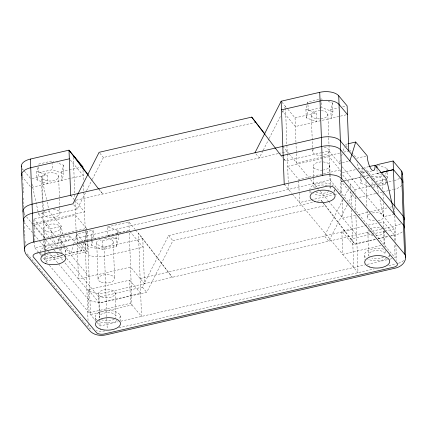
<?xml version="1.0" encoding="UTF-8"?>
<svg xmlns="http://www.w3.org/2000/svg" width="427" height="427" viewBox="0 0 427 427"><rect width="100%" height="100%" fill="white"/><g stroke="black" fill="none" stroke-linecap="round" stroke-linejoin="round"><path stroke-width="0.32" stroke-dasharray="2.13 1.6" d="M36.674 171.291L47.119 175.059L47.44 183.722L36.989 179.959L36.674 171.291L37.822 167.101M36.989 179.959L38.958 172.77L38.692 165.441M63.399 165.132L63.714 173.794L61.904 180.386L61.589 171.723L63.399 165.132L56.802 162.751M91.41 239.446L91.314 236.777L93.123 230.185L76.828 233.948L77.143 242.611L129.221 230.601L143.114 247.249L104.54 256.147A14.582 7.27 -2.1 0 1 85.544 252.677L78.824 244.623M118.162 233.948L118.359 239.28L116.384 246.464L103.024 249.544L91.634 245.44L92.782 241.25M116.384 246.464L116.069 237.802L117.051 234.209M117.217 233.606L118.039 230.612L107.588 226.849L107.908 235.512L109.136 235.955M305.919 109.195L316.364 112.958L316.685 121.62L306.234 117.857L305.919 109.195L307.888 102.01L321.248 98.925L323.65 99.79M306.234 117.857L308.203 110.673L307.888 102.01M332.644 103.03L332.959 111.693L331.149 118.284L330.834 109.622L332.644 103.03L326.644 100.868M361.05 172.882L362.203 168.686M369.867 186.583L360.879 183.343L362.358 177.947M386.296 172.108L385.314 175.7L373.225 178.486M386.462 171.51L387.284 168.516L378.68 165.414M379.267 185.83L385.629 184.363L386.451 181.368M387.273 178.374L387.604 177.178L387.284 168.516M83.954 242.856L81.632 250.425L71.021 252.875L73.343 245.301M73.54 244.671L76.828 233.948M84.146 242.221L87.434 231.498L87.754 240.129M340.26 160.237L339.289 163.392L341.787 162.82M341.611 155.823L342.192 153.928M343.159 150.779L344.322 146.989M34.635 240.695L33.84 219.04L77.239 209.027L86.265 191.253M86.564 190.661L91.981 180.002M92.285 179.409L103.419 157.488L254.743 122.586M66.633 258.335L98.995 297.123L142.394 287.115L168.574 235.571L314.053 202.019M58.59 263.854L87.209 298.158A14.582 7.27 -2.1 0 0 106.206 301.627L146.712 292.287L172.892 240.743L325.513 205.542L355.008 244.244L375.579 239.499M262.904 150.827L259.296 157.937L255.762 153.704M263.208 150.235L268.925 138.978M269.223 138.385L280.662 115.872M282.466 112.322L283.373 110.545M284.574 108.175L285.476 106.398L287.206 153.512M342.806 199.884L324.451 236.024L328.769 241.196L347.124 205.056M343.111 199.292L348.528 188.627M349.729 186.257L350.631 184.48L350.78 188.462M347.429 204.464L352.846 193.799M353.145 193.207L354.949 189.652L369.739 186.241M38.643 164.107L52.003 161.027L53.802 161.673M38.958 172.77L52.324 169.69L63.714 173.794M308.203 110.673L320.933 107.737M32.073 178.529L47.119 175.059M61.589 171.723L68.694 170.085M69.339 169.935L80.965 167.251M287.899 109.296L295.057 117.873L316.364 112.958M330.834 109.622L338.355 107.887M342.742 106.873L345.875 106.152M31.769 187.336L83.217 175.47L69.745 159.319M346.196 114.815L295.372 126.536L282.322 110.892M278.068 153.608L74.976 200.45L76.102 231.092M278.698 153.464L287.131 151.516M38.334 212.758L38.617 214.039L49.222 211.589L61.499 226.305A10.419 3.251 77 0 0 62.886 234.06M347.594 143.894L345.096 144.47L348.074 148.041M283.966 159.106L285.535 160.984L321.157 152.77M321.803 152.62L328.929 150.977L340.57 164.929M32.479 223.935L84.551 211.925L74.447 199.815M322.422 157.061L296.706 162.991L295.98 143.104M323.068 156.912L339.78 153.058M343.639 152.167L348.784 150.982M38.617 214.039L50.893 228.749L61.499 226.305M365.95 156.085L356.588 158.241L349.777 150.08M342.411 162.676L349.9 160.947M86.51 228.418L75.52 215.251L34.053 224.815L45.043 237.983L86.51 228.418L87.359 251.524L66.623 256.307M340.132 169.925L298.665 179.489L287.675 166.316L329.142 156.752L340.132 169.925L340.351 175.865M52.478 237.134A10.419 3.251 77 0 0 56.738 243.614A10.419 3.251 77 0 0 58.745 238.159L69.35 235.709L75.702 243.321M107.588 226.849L128.901 221.933L135.215 229.502M342.347 172.705L355.264 169.727M357.847 169.129L362.368 168.089L362.614 174.75M368.811 166.642L364.439 167.651L375.936 181.427L376.219 182.708M34.656 241.314L34.902 247.916L329.991 179.852L395.146 257.94L394.639 244.079M57.069 243.62L67.674 241.175M362.763 173.111L365.886 172.396M366.51 172.252L371.501 171.099M77.143 242.611L93.438 238.848L93.123 230.185M107.908 235.512L129.221 230.596M356.556 198.021L355.269 198.315L341.376 181.667L343.959 181.069M344.605 180.92L362.683 176.751M377.004 169.412L377.153 173.415L380.286 172.689M341.376 181.667L342.662 181.368M343.303 181.224L361.947 176.922M362.592 176.773L367.732 175.588M368.378 175.438L379.95 172.77M99.107 239.584L102.704 240.881L116.069 237.802M375.936 181.427L386.542 178.977M62.62 255.207L44.477 259.392L44.328 255.399M65.208 254.609L85.944 249.827L85.699 243.176M84.386 243.006L85.224 244.009A14.582 7.27 -2.1 0 0 104.22 247.484L142.794 238.586L172.289 277.288L138.476 233.414L141.524 316.434L130.534 303.266L129.685 280.16L88.218 289.725L89.067 312.831L130.534 303.266M370.38 186.097L375.525 184.907M378.098 184.315L392.883 180.904M65.977 256.456L45.892 261.089L45.625 253.825M310.525 200.049L299.514 202.59L299.124 192.027M311.176 199.9L333.85 194.669M334.501 194.52L337.741 193.773M338.387 193.623L340.981 193.025L340.447 178.502M372.904 187.298L378.632 185.98M317.298 201.266L321.2 200.37L323.159 202.724M359.128 197.429L375.84 193.57M376.486 193.426L382.272 192.091M382.912 191.942L388.058 190.757M388.698 190.607L393.198 189.567M355.568 215.16L342.71 218.128L341.984 198.24M358.141 214.567L369.713 211.899M370.358 211.749L387.716 207.746M390.289 207.154L391.57 206.855M394.334 214.199L383.724 216.644L379.758 198.715M380.916 245.514L342.689 254.332L341.84 231.231L376.827 223.161M379.422 222.563L383.307 221.666L394.297 234.839L390.411 235.731M140.131 278.532L352.286 229.603M371.394 231.365L105.875 292.607A14.582 7.27 -2.1 0 1 86.878 289.132L64.237 261.997M372.034 231.215L383.606 228.546M384.252 228.397L395.178 225.878A14.582 7.27 -2.1 0 0 400.793 223.695M322.812 202.489L350.69 239.072L371.415 234.29M372.066 234.14L384.369 231.301M385.021 231.151L394.084 229.059L394.521 240.876M375.509 239.168L352.83 244.399L341.84 231.231M378.098 238.57L387.817 236.328M378.151 238.906L389.082 236.387M389.723 236.238L395.509 234.903A14.582 7.27 -2.1 0 0 402.592 231.647M49.377 265.268L100.057 325.998L118.252 321.803M120.788 321.216L364.69 264.964M367.193 264.388L389.312 259.285M389.947 259.136L393.849 258.239M118.957 327.808L374.068 268.973M388.767 265.578L396.571 263.779M332.959 111.693L321.568 107.588L321.301 100.26M377.153 173.415L382.069 175.182M385.757 176.511L387.604 177.178M363.558 175.759L370.15 178.134M111.596 236.841L118.359 239.28M91.314 236.777L96.112 238.506M342.134 166.797L394.084 229.059M281.943 102.16L287.478 108.789M342.742 175.022L354.949 189.652L355.099 193.65M282.813 146.344L288.711 153.405M289.132 153.912L308.833 177.525M310.541 179.57L316.935 187.234M317.362 187.747L318.643 189.278M320.351 191.328L328.027 200.525M328.454 201.037L356.604 234.775M323.554 203.193L325.513 205.542M281.217 155.812L282.396 157.221M350.69 239.072L355.008 244.244M284.206 184.245L291.881 193.447M292.308 193.959L357.997 272.677L355.878 214.866M99.886 153.256L103.419 157.488M168.574 235.571L172.892 240.743M135.637 230.009L142.794 238.586L144.449 283.709L130.555 267.056L78.483 279.071L77.239 245.226M98.888 189.326L102.816 194.029L99.181 189.257M70.658 195.278L74.191 199.51M73.706 204.795L77.239 209.027M142.394 287.115L146.712 292.287M129.685 280.16L140.675 293.333L99.208 302.898L88.218 289.725M30.402 178.315L22.423 168.75L22.476 170.085M76.828 233.948L83.964 242.504M80.591 243.417L76.369 238.351L76.123 231.701M80.949 243.838L87.359 251.524M30.301 186.471L22.743 177.413A14.582 7.27 -2.1 0 1 22.14 176.527M76.123 243.828L81.632 250.425M58.745 238.159L65.939 246.785M66.366 247.292L71.021 252.875M43.084 221.49L55.014 235.784M55.441 236.291L63.532 245.995M63.959 246.502L89.088 276.621M33.84 219.04L49.169 237.412M49.596 237.919L62.374 253.232M24.077 213.874L24.937 214.893M26.597 216.889L33.05 224.623M33.477 225.136L45.684 239.76M45.865 239.985L53.775 249.459M53.983 249.71L56.332 252.522M56.545 252.784L64.002 261.714M32.527 232.624L24.408 222.894A14.582 7.27 -2.1 0 1 23.811 222.008M34.235 234.674L38.937 240.305M39.364 240.817L47.055 250.03M47.482 250.542L48.763 252.079M49.19 252.592L58.163 263.342M34.902 247.916L38.307 251.999M38.702 252.474L47.675 263.224M27.179 253.819L87.855 326.543M321.2 200.37L322.412 201.96M283.918 158.865L285.535 160.984M377.068 186.546L378.626 193.591M46.532 199.425L41.435 176.367L42.332 200.92M47.098 201.982L48.801 209.668M48.94 210.308L49.222 211.589M31.956 183.941L38.19 212.118M394.5 207.319L394.671 211.957M394.815 215.934L395.786 242.504M395.872 244.746L396.448 260.497M389.408 254.812L389.531 258.095M385.437 179.03L385.629 184.363M382.501 179.516L382.918 190.784M383.014 193.436L383.232 199.404M383.355 202.713L383.841 215.971M384.38 230.767L384.983 247.27M385.106 250.569L385.229 253.873M383.307 221.666L383.526 227.607M383.649 230.906L384.156 244.767M371.949 178.78L372.221 186.113M365.998 181.667L366.948 207.517M367.071 210.831L367.311 217.46M367.85 232.261L368.698 255.362M364.567 255.736L364.711 259.669M360.559 174.68L360.879 183.343M355.195 196.292L355.776 212.214M350.877 191.115L351.437 206.374M351.56 209.694L353.679 267.505M341.301 179.666L341.888 195.587M334.795 189.988L334.917 193.271M327.861 114.03L328.71 137.232M328.737 137.894L329.196 150.485M329.745 165.292L330.06 173.874M330.082 174.531L330.471 185.094M330.493 185.756L330.589 188.392M328.929 150.977L329.772 173.949M329.793 174.574L329.991 179.852M311.331 115.52L312.671 151.98M313.215 166.781L314.016 188.563M309.954 190.912L310.071 194.194M298.713 180.808L299.103 191.371M295.057 117.873L295.954 142.442M287.232 154.179L288.524 189.417M128.901 221.933L131.948 304.958L90.481 314.523L87.775 240.791M118.039 230.612L118.135 233.281M120.115 315.601L120.307 320.848M113.256 241.613L114.596 278.073M115.135 292.869L115.984 315.969M104.22 247.484L107.22 329.196M102.704 240.881L103.024 249.544M98.995 297.123L100.057 325.998M96.732 243.102L98.066 279.562M98.605 294.358L99.454 317.458A8.332 4.153 -2.1 0 1 108.858 312.569A8.332 4.153 -2.1 0 1 115.391 318.12M95.322 317.832L95.467 321.771M91.437 240.113L91.634 245.44M83.019 170.138L83.409 180.77M83.553 184.747L83.799 191.376M83.825 192.038L85.235 230.543M85.261 231.21L85.603 240.518M85.224 244.009L88.053 321.131M88.17 324.376L88.272 327.034A14.582 7.27 -2.1 0 0 92.333 329.724M73.396 157.317L74.88 197.797M65.475 250.115L65.667 255.367M58.616 176.132L59.417 198.005M59.444 198.667L59.759 207.287M59.785 207.949L59.951 212.587M60.501 227.394L60.767 234.653M60.789 235.314L61.2 246.534M61.226 247.196L61.344 250.494M52.057 162.356L52.324 169.69M45.043 237.983L45.598 253.168M42.086 177.621L43.303 210.762M43.324 211.424L43.426 214.076M43.97 228.883L44.744 250.003M42.358 201.581L42.647 209.545M42.743 212.198L43.767 240.107M43.794 240.775L44.136 250.083M44.232 252.741L44.307 254.738M40.704 253.008L40.805 255.634M22.62 174.083L22.866 180.728M22.962 183.38L23.373 194.648M23.496 197.963L23.837 207.244M24.008 211.883L24.152 215.865M24.302 219.857L24.446 223.844M24.542 226.507L24.963 237.988M25.081 241.132L25.23 245.21M104.839 330.946A14.582 7.27 -2.1 0 1 96.112 330.781M403.654 260.523A14.582 7.27 -2.1 0 1 398.284 263.32M63.036 247.196A12.5 6.229 -2.1 0 1 64.594 253.339M62.427 255.111A12.5 6.229 -2.1 0 1 43.634 255.576M43.122 255.277A12.5 6.229 -2.1 0 1 40.864 252.885M40.682 252.352A12.5 6.229 -2.1 0 1 47.616 245.776A12.5 6.229 -2.1 0 1 61.963 246.609M96.86 320.101A12.5 6.229 -2.1 0 1 106.98 310.514A12.5 6.229 -2.1 0 1 119.229 318.82M117.062 320.597A12.5 6.229 -2.1 0 1 98.829 321.344M389.339 255.127A12.5 6.229 -2.1 0 1 388.474 256.718M386.307 258.495A12.5 6.229 -2.1 0 1 367.519 258.954M365.389 257.284A12.5 6.229 -2.1 0 1 369.163 249.96A12.5 6.229 -2.1 0 1 384.108 249.304M334.704 189.647A12.5 6.229 -2.1 0 1 333.839 191.243M331.672 193.02A12.5 6.229 -2.1 0 1 313.439 193.762M311.47 192.524A12.5 6.229 -2.1 0 1 310.755 191.808M309.927 190.255A12.5 6.229 -2.1 0 1 318.382 183.332A12.5 6.229 -2.1 0 1 333.183 185.756M364.082 171.531A10.419 3.251 77 0 1 360.537 171.574A10.419 3.251 77 0 1 356.967 161.785M114.297 319.086A8.332 4.153 -2.1 0 1 101.082 319.407M383.542 256.985A8.332 4.153 -2.1 0 1 371.853 258.036M369.248 256.397A8.332 4.153 -2.1 0 1 375.925 250.521A8.332 4.153 -2.1 0 1 385.213 254.956M384.369 231.856A8.332 4.153 -2.1 0 1 374.975 235.661M372.883 235.432A8.332 4.153 -2.1 0 1 368.442 230.11M370.006 228.856A8.332 4.153 -2.1 0 1 382.757 228.819M59.721 248.546A8.332 4.153 -2.1 0 1 60.757 252.64M59.188 253.894A8.332 4.153 -2.1 0 1 46.906 254.198M45.369 253.019A8.332 4.153 -2.1 0 1 44.819 251.983M44.83 250.9A8.332 4.153 -2.1 0 1 57.602 247.623M328.902 191.509A8.332 4.153 -2.1 0 1 315.686 191.83M314.651 187.736A8.332 4.153 -2.1 0 1 327.44 185.718M329.377 186.732A8.332 4.153 -2.1 0 1 330.578 189.481M323.154 161.918A8.332 4.153 -2.1 0 1 329.804 165.697A8.332 4.153 -2.1 0 1 323.586 169.999M322.513 170.133A8.332 4.153 -2.1 0 1 313.151 166.242A8.332 4.153 -2.1 0 1 322.615 161.886M53.364 209.214A8.332 4.153 -2.1 0 1 59.577 214.445A8.332 4.153 -2.1 0 1 48.07 217.178A8.332 4.153 -2.1 0 1 44.691 211.269M104.498 238.223A8.332 4.153 -2.1 0 1 113.187 242.878A8.332 4.153 -2.1 0 1 101.594 246.246A8.332 4.153 -2.1 0 1 98.418 239.99M401.78 185.291A14.582 7.27 -2.1 0 1 393.843 189.423M399.539 178.315A14.582 7.27 -2.1 0 1 393.523 180.754M372.435 212.956A8.332 4.153 -2.1 0 1 383.478 215.187A8.332 4.153 -2.1 0 1 377.681 220.679M374.436 220.866A8.332 4.153 -2.1 0 1 367.519 217.989A8.332 4.153 -2.1 0 1 370.545 213.543M371.607 176.388A8.332 4.153 -2.1 0 1 382.053 178.603A8.332 4.153 -2.1 0 1 377.377 184.021M375.274 184.357A8.332 4.153 -2.1 0 1 371.004 184.181M366.563 178.854A8.332 4.153 -2.1 0 1 369.211 177.088M324.168 147.315A8.332 4.153 -2.1 0 1 329.244 151.302A8.332 4.153 -2.1 0 1 323.042 155.198M321.969 155.327A8.332 4.153 -2.1 0 1 313.696 153.49A8.332 4.153 -2.1 0 1 314.357 148.863M321.269 110.657A8.332 4.153 -2.1 0 1 327.92 114.708A8.332 4.153 -2.1 0 1 320.634 118.871M319.545 118.93A8.332 4.153 -2.1 0 1 311.288 114.708A8.332 4.153 -2.1 0 1 320.736 110.625M52.275 236.51A10.419 3.251 77 0 1 50.893 228.749M69.35 235.709A10.419 3.251 77 0 1 67.349 241.17A10.419 3.251 77 0 1 63.084 234.69M101.759 297.037A8.332 4.153 -2.1 0 0 115.125 293.952A8.332 4.153 -2.1 0 0 103.729 289.853A8.332 4.153 -2.1 0 0 101.759 297.037M47.125 231.557A8.332 4.153 -2.1 0 0 60.485 228.477A8.332 4.153 -2.1 0 0 49.094 224.372A8.332 4.153 -2.1 0 0 47.125 231.557M45.241 180.295A8.332 4.153 -2.1 0 0 58.606 177.216A8.332 4.153 -2.1 0 0 47.21 173.111A8.332 4.153 -2.1 0 0 45.241 180.295M101.22 282.242A8.332 4.153 -2.1 0 0 114.58 279.157A8.332 4.153 -2.1 0 0 103.19 275.052A8.332 4.153 -2.1 0 0 101.22 282.242"/><path stroke-width="0.64" d="M405.613 257.78C405.239 263.288 400.216 267.19 395.103 268.183L106.051 334.848C100.297 336.14 93.374 335.142 89.424 330.391L26.65 255.159L25.583 253.553L24.611 250.9M349.9 160.947L355.702 142.02L348.218 143.75M254.978 152.765L281.158 101.22L319.732 92.323A14.582 7.27 -2.1 0 1 338.728 95.797L347.13 105.864L348.784 150.982M21.462 166.941A14.582 7.27 -2.1 0 1 30.429 159.052L69.003 150.155L82.897 166.808L82.95 168.137M69.323 158.817L30.749 167.715A14.582 7.27 -2.1 0 0 21.782 175.604M281.478 109.883L320.053 100.985A14.582 7.27 -2.1 0 1 339.049 104.46L347.445 114.527M264.932 133.95L251.722 117.11L99.101 152.311L72.921 203.855L32.415 213.196A14.582 7.27 -2.1 0 0 23.448 221.085M24.867 250.889A14.582 7.27 -2.1 0 1 33.477 242.072L322.78 175.348A14.582 7.27 -2.1 0 1 341.776 178.817L404.577 254.081A14.582 7.27 -2.1 0 1 405.511 257.791M369.43 166.498L375.05 165.201L386.542 178.977L394.334 214.199M402.469 174.766A14.582 7.27 -2.1 0 0 401.529 171.056L393.128 160.99L376.833 164.753L376.956 168.083M380.911 172.545L393.448 169.652L401.85 179.719A14.582 7.27 -2.1 0 1 402.923 182.478M380.59 172.62L393.448 169.658M355.702 142.02L367.199 155.796A10.419 3.251 77 0 0 371.453 169.524A10.419 3.251 77 0 0 375.05 165.201M251.722 117.11L281.217 155.812L321.718 146.472A14.582 7.27 -2.1 0 1 340.714 149.941L403.515 225.205A14.582 7.27 -2.1 0 1 404.593 227.959M73.321 155.327L88.272 174.942M98.498 188.857L69.003 150.155L70.658 195.278M402.608 173.816L405.65 256.84M401.529 171.056L404.577 254.081M393.128 160.99L394.788 206.113M338.728 95.797L341.776 178.817M319.732 92.323L322.78 175.348M281.158 101.22L284.206 184.245M30.429 159.052L33.477 242.072M21.35 165.991L24.392 249.016M23.117 212.059A14.582 7.27 -2.1 0 1 32.084 204.17L321.387 137.446A14.582 7.27 -2.1 0 1 340.383 140.915L403.184 216.179A14.582 7.27 -2.1 0 1 404.123 219.889M37.133 252.997L36.156 253.264A6.234 3.106 -2.1 0 0 33.21 256.83L96.625 332.825A6.234 3.106 -2.1 0 0 103.612 334.106L394.42 267.03A6.234 3.106 -2.1 0 0 397.366 263.464L333.951 187.464A6.234 3.106 -2.1 0 0 326.965 186.188L37.133 252.997M100.318 329.068A12.5 6.229 -2.1 0 0 120.361 324.445A12.5 6.229 -2.1 0 0 103.275 318.291A12.5 6.229 -2.1 0 0 100.318 329.068M45.678 263.587A12.5 6.229 -2.1 0 0 65.721 258.965A12.5 6.229 -2.1 0 0 48.63 252.811A12.5 6.229 -2.1 0 0 45.678 263.587M369.563 266.971A12.5 6.229 -2.1 0 0 389.605 262.349A12.5 6.229 -2.1 0 0 372.515 256.189A12.5 6.229 -2.1 0 0 369.563 266.971M314.923 201.491A12.5 6.229 -2.1 0 0 334.965 196.868A12.5 6.229 -2.1 0 0 317.88 190.714A12.5 6.229 -2.1 0 0 314.923 201.491"/></g></svg>
